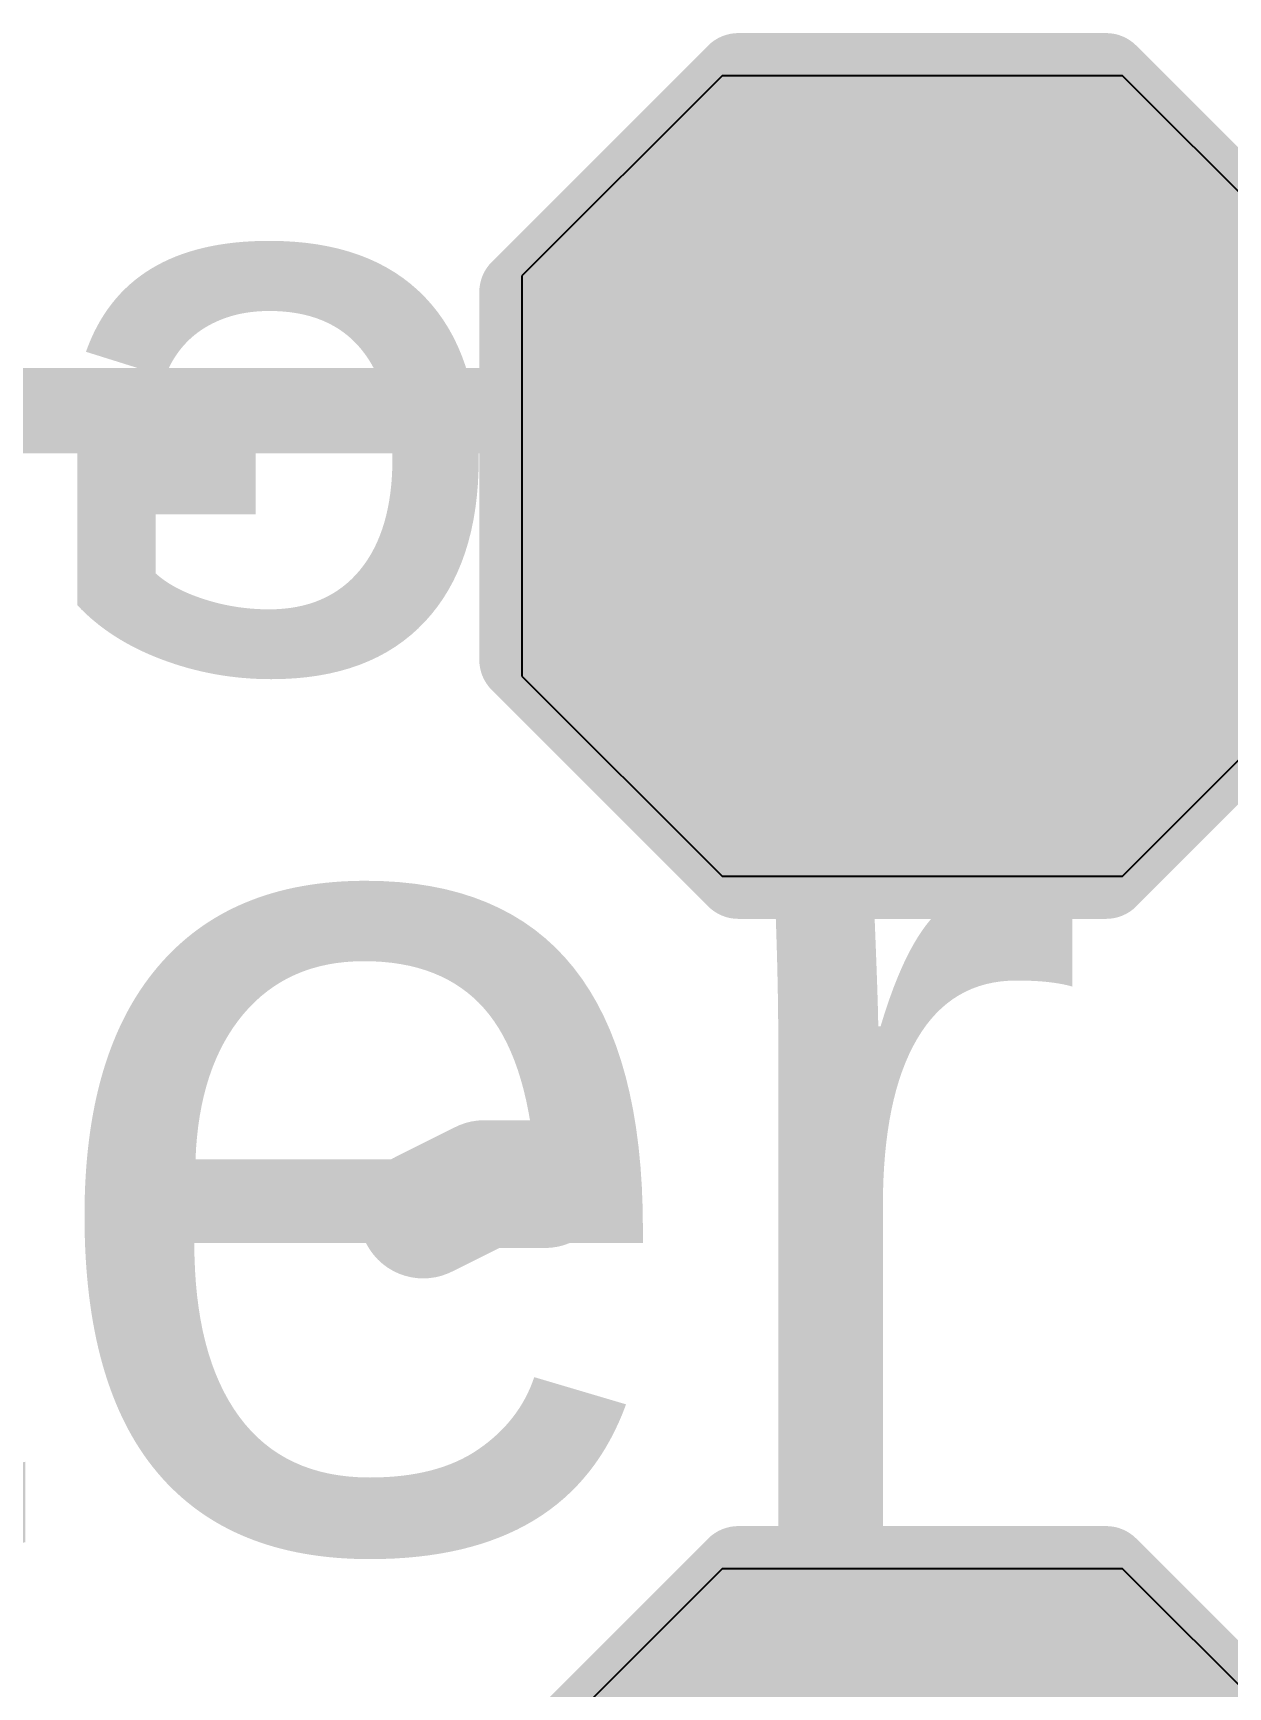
# Model space of a CAD drawing. Header units: inches. Extents: x 0 to 12.4, y -0.6 to 2.2.
# Drawn here: x 0.6078 to 0.7183, y 0.1091 to 0.2619 of the extents above; entities that cross this region are included whole.
import ezdxf

# ---------------------------------------------------------------- set-up
doc = ezdxf.new("R2010")
doc.units = ezdxf.units.IN
doc.header["$MEASUREMENT"] = 0
for name, color, linetype in [('Bottom Layer', 5, 'Continuous'), ('Bottom Overlay', 54, 'Continuous'), ('Bottom Paste', 16, 'Continuous'), ('Bottom Solder', 6, 'Continuous'), ('Dimension', 6, 'Continuous'), ('Mechanical 4', 56, 'Continuous'), ('Top Overlay', 2, 'Continuous')]:
    doc.layers.add(name, color=color, linetype=linetype)
doc.styles.add('Arial', font='', dxfattribs={"height": 0.2})
doc.styles.add('Arial_Bold', font='', dxfattribs={"height": 0.2})
doc.styles.get('Arial').set_extended_font_data('Arial')
doc.styles.get('Arial_Bold').set_extended_font_data('Arial', bold=True)

# ---------------------------------------------------------------- blocks, each defined once
blk = doc.blocks.new('T__________B_34')
at = {"layer": 'Bottom Layer'}
blk.add_hatch(color=5, dxfattribs=at).paths.add_polyline_path([(0.015, 0.03), (-0.015, 0.03), (-0.03, 0.015), (-0.03, -0.015), (-0.015, -0.03), (0.015, -0.03), (0.03, -0.015), (0.03, 0.015)])
at = {"layer": 'Bottom Paste'}
blk.add_hatch(color=16, dxfattribs=at).paths.add_polyline_path([(0.015, 0.03), (-0.015, 0.03), (-0.03, 0.015), (-0.03, -0.015), (-0.015, -0.03), (0.015, -0.03), (0.03, -0.015), (0.03, 0.015)])
at = {"layer": 'Bottom Solder'}
blk.add_hatch(color=6, dxfattribs=at).paths.add_polyline_path([(0.017, 0.034), (-0.017, 0.034), (-0.034, 0.017), (-0.034, -0.017), (-0.017, -0.034), (0.017, -0.034), (0.034, -0.017), (0.034, 0.017)])
at = {"layer": 'Bottom Overlay'}
for points in [[(-0.017, 0.037, 0.007874, 0.007874, 0), (-0.037, 0.017, 0.007874, 0.007874, 0)], [(0.017, 0.037, 0.007874, 0.007874, 0), (-0.017, 0.037, 0.007874, 0.007874, 0)], [(0.017, 0.037, 0.007874, 0.007874, 0), (-0.017, 0.037, 0.007874, 0.007874, 0)], [(0.037, 0.017, 0.007874, 0.007874, 0), (0.017, 0.037, 0.007874, 0.007874, 0)], [(-0.037, 0.017, 0.007874, 0.007874, 0), (-0.037, -0.017, 0.007874, 0.007874, 0)], [(0.037, 0.017, 0.007874, 0.007874, 0), (0.037, -0.017, 0.007874, 0.007874, 0)], [(-0.017, -0.037, 0.007874, 0.007874, 0), (-0.037, -0.017, 0.007874, 0.007874, 0)], [(0.037, -0.017, 0.007874, 0.007874, 0), (0.017, -0.037, 0.007874, 0.007874, 0)], [(0.017, -0.037, 0.007874, 0.007874, 0), (-0.017, -0.037, 0.007874, 0.007874, 0)], [(0.017, -0.037, 0.007874, 0.007874, 0), (-0.017, -0.037, 0.007874, 0.007874, 0)]]:
    blk.add_lwpolyline(points, format="xyseb", dxfattribs=at)
for points in [[(-0.0189685, 0.037, 0.003937, 0.003937, 1), (-0.0150315, 0.037, 0.003937, 0.003937, 1)], [(-0.0189685, 0.037, 0.003937, 0.003937, 1), (-0.0150315, 0.037, 0.003937, 0.003937, 1)], [(-0.0189685, 0.037, 0.003937, 0.003937, 1), (-0.0150315, 0.037, 0.003937, 0.003937, 1)], [(0.0150315, 0.037, 0.003937, 0.003937, 1), (0.0189685, 0.037, 0.003937, 0.003937, 1)], [(0.0150315, 0.037, 0.003937, 0.003937, 1), (0.0189685, 0.037, 0.003937, 0.003937, 1)], [(0.0150315, 0.037, 0.003937, 0.003937, 1), (0.0189685, 0.037, 0.003937, 0.003937, 1)], [(-0.0389685, 0.017, 0.003937, 0.003937, 1), (-0.0350315, 0.017, 0.003937, 0.003937, 1)], [(-0.0389685, 0.017, 0.003937, 0.003937, 1), (-0.0350315, 0.017, 0.003937, 0.003937, 1)], [(0.0350315, 0.017, 0.003937, 0.003937, 1), (0.0389685, 0.017, 0.003937, 0.003937, 1)], [(0.0350315, 0.017, 0.003937, 0.003937, 1), (0.0389685, 0.017, 0.003937, 0.003937, 1)], [(-0.0389685, -0.017, 0.003937, 0.003937, 1), (-0.0350315, -0.017, 0.003937, 0.003937, 1)], [(-0.0389685, -0.017, 0.003937, 0.003937, 1), (-0.0350315, -0.017, 0.003937, 0.003937, 1)], [(0.0350315, -0.017, 0.003937, 0.003937, 1), (0.0389685, -0.017, 0.003937, 0.003937, 1)], [(0.0350315, -0.017, 0.003937, 0.003937, 1), (0.0389685, -0.017, 0.003937, 0.003937, 1)], [(-0.0189685, -0.037, 0.003937, 0.003937, 1), (-0.0150315, -0.037, 0.003937, 0.003937, 1)], [(-0.0189685, -0.037, 0.003937, 0.003937, 1), (-0.0150315, -0.037, 0.003937, 0.003937, 1)], [(-0.0189685, -0.037, 0.003937, 0.003937, 1), (-0.0150315, -0.037, 0.003937, 0.003937, 1)], [(0.0150315, -0.037, 0.003937, 0.003937, 1), (0.0189685, -0.037, 0.003937, 0.003937, 1)], [(0.0150315, -0.037, 0.003937, 0.003937, 1), (0.0189685, -0.037, 0.003937, 0.003937, 1)], [(0.0150315, -0.037, 0.003937, 0.003937, 1), (0.0189685, -0.037, 0.003937, 0.003937, 1)]]:
    blk.add_lwpolyline(points, format="xyseb", close=True, dxfattribs=at)
blk = doc.blocks.new('T__________B_38')
at = {"layer": 'Bottom Layer'}
blk.add_hatch(color=5, dxfattribs=at).paths.add_polyline_path([(0.015, 0.03), (-0.015, 0.03), (-0.03, 0.015), (-0.03, -0.015), (-0.015, -0.03), (0.015, -0.03), (0.03, -0.015), (0.03, 0.015)])
at = {"layer": 'Bottom Paste'}
blk.add_hatch(color=16, dxfattribs=at).paths.add_polyline_path([(0.015, 0.03), (-0.015, 0.03), (-0.03, 0.015), (-0.03, -0.015), (-0.015, -0.03), (0.015, -0.03), (0.03, -0.015), (0.03, 0.015)])
at = {"layer": 'Bottom Solder'}
blk.add_hatch(color=6, dxfattribs=at).paths.add_polyline_path([(0.017, 0.034), (-0.017, 0.034), (-0.034, 0.017), (-0.034, -0.017), (-0.017, -0.034), (0.017, -0.034), (0.034, -0.017), (0.034, 0.017)])
at = {"layer": 'Bottom Overlay'}
for points in [[(-0.017, 0.037, 0.007874, 0.007874, 0), (-0.037, 0.017, 0.007874, 0.007874, 0)], [(0.017, 0.037, 0.007874, 0.007874, 0), (-0.017, 0.037, 0.007874, 0.007874, 0)], [(0.017, 0.037, 0.007874, 0.007874, 0), (-0.017, 0.037, 0.007874, 0.007874, 0)], [(0.037, 0.017, 0.007874, 0.007874, 0), (0.017, 0.037, 0.007874, 0.007874, 0)], [(-0.037, 0.017, 0.007874, 0.007874, 0), (-0.037, -0.017, 0.007874, 0.007874, 0)], [(0.037, 0.017, 0.007874, 0.007874, 0), (0.037, -0.017, 0.007874, 0.007874, 0)], [(-0.017, -0.037, 0.007874, 0.007874, 0), (-0.037, -0.017, 0.007874, 0.007874, 0)], [(0.037, -0.017, 0.007874, 0.007874, 0), (0.017, -0.037, 0.007874, 0.007874, 0)], [(0.017, -0.037, 0.007874, 0.007874, 0), (-0.017, -0.037, 0.007874, 0.007874, 0)], [(0.017, -0.037, 0.007874, 0.007874, 0), (-0.017, -0.037, 0.007874, 0.007874, 0)]]:
    blk.add_lwpolyline(points, format="xyseb", dxfattribs=at)
for points in [[(-0.0189685, 0.037, 0.003937, 0.003937, 1), (-0.0150315, 0.037, 0.003937, 0.003937, 1)], [(-0.0189685, 0.037, 0.003937, 0.003937, 1), (-0.0150315, 0.037, 0.003937, 0.003937, 1)], [(-0.0189685, 0.037, 0.003937, 0.003937, 1), (-0.0150315, 0.037, 0.003937, 0.003937, 1)], [(0.0150315, 0.037, 0.003937, 0.003937, 1), (0.0189685, 0.037, 0.003937, 0.003937, 1)], [(0.0150315, 0.037, 0.003937, 0.003937, 1), (0.0189685, 0.037, 0.003937, 0.003937, 1)], [(0.0150315, 0.037, 0.003937, 0.003937, 1), (0.0189685, 0.037, 0.003937, 0.003937, 1)], [(-0.0389685, 0.017, 0.003937, 0.003937, 1), (-0.0350315, 0.017, 0.003937, 0.003937, 1)], [(-0.0389685, 0.017, 0.003937, 0.003937, 1), (-0.0350315, 0.017, 0.003937, 0.003937, 1)], [(0.0350315, 0.017, 0.003937, 0.003937, 1), (0.0389685, 0.017, 0.003937, 0.003937, 1)], [(0.0350315, 0.017, 0.003937, 0.003937, 1), (0.0389685, 0.017, 0.003937, 0.003937, 1)], [(-0.0389685, -0.017, 0.003937, 0.003937, 1), (-0.0350315, -0.017, 0.003937, 0.003937, 1)], [(-0.0389685, -0.017, 0.003937, 0.003937, 1), (-0.0350315, -0.017, 0.003937, 0.003937, 1)], [(0.0350315, -0.017, 0.003937, 0.003937, 1), (0.0389685, -0.017, 0.003937, 0.003937, 1)], [(0.0350315, -0.017, 0.003937, 0.003937, 1), (0.0389685, -0.017, 0.003937, 0.003937, 1)], [(-0.0189685, -0.037, 0.003937, 0.003937, 1), (-0.0150315, -0.037, 0.003937, 0.003937, 1)], [(-0.0189685, -0.037, 0.003937, 0.003937, 1), (-0.0150315, -0.037, 0.003937, 0.003937, 1)], [(-0.0189685, -0.037, 0.003937, 0.003937, 1), (-0.0150315, -0.037, 0.003937, 0.003937, 1)], [(0.0150315, -0.037, 0.003937, 0.003937, 1), (0.0189685, -0.037, 0.003937, 0.003937, 1)], [(0.0150315, -0.037, 0.003937, 0.003937, 1), (0.0189685, -0.037, 0.003937, 0.003937, 1)], [(0.0150315, -0.037, 0.003937, 0.003937, 1), (0.0189685, -0.037, 0.003937, 0.003937, 1)]]:
    blk.add_lwpolyline(points, format="xyseb", close=True, dxfattribs=at)

msp = doc.modelspace()

# ---------------------------------------------------------------- hatches: boundary and pattern name
at = {"layer": 'Dimension'}
h = msp.add_hatch(color=6, dxfattribs=at)
edge = h.paths.add_edge_path()
edge.add_arc((0.6802108, 0.2270439), 0.011811, 0, 360)
h = msp.add_hatch(color=6, dxfattribs=at)
edge = h.paths.add_edge_path()
edge.add_arc((0.6802108, 0.2270439), 0.011811, 0, 360)

# ---------------------------------------------------------------- linework, layer by layer
at = {"layer": 'Bottom Layer'}
for p, q in [((0.6715, 0.258), (0.653, 0.2395)), ((0.7085, 0.258), (0.6715, 0.258)), ((0.727, 0.2395), (0.7085, 0.258)), ((0.653, 0.2395), (0.653, 0.2025)), ((0.653, 0.2025), (0.6715, 0.184)), ((0.7085, 0.184), (0.727, 0.2025)), ((0.6715, 0.184), (0.7085, 0.184)), ((0.6715, 0.12), (0.653, 0.1015)), ((0.7085, 0.12), (0.6715, 0.12)), ((0.727, 0.1015), (0.7085, 0.12))]:
    msp.add_line(p, q, dxfattribs=at)
msp.add_lwpolyline([(0.69, 0.221, 0.01, 0.01, 0), (0.7335572, 0.221, 0.01, 0.01, 0)], format="xyseb", dxfattribs=at)
msp.add_lwpolyline([(0.6875, 0.221, 0.005, 0.005, 1), (0.6925, 0.221, 0.005, 0.005, 1)], format="xyseb", close=True, dxfattribs=at)
at = {"layer": 'Dimension'}
for points in [[(0.6685835, 0.2478173, 0.007874, 0.007874, 0), (0.6737434, 0.2499546, 0.007874, 0.007874, 0)], [(0.6737434, 0.2499546, 0.007874, 0.007874, 0), (0.6737436, 0.2499547, 0.007874, 0.007874, 0)], [(0.6737436, 0.2499547, 0.007874, 0.007874, 0), (0.6740391, 0.2500771, 0.007874, 0.007874, 0)], [(0.6740391, 0.2500771, 0.007874, 0.007874, 0), (0.674356, 0.2501188, 0.007874, 0.007874, 0)], [(0.674356, 0.2501188, 0.007874, 0.007874, 0), (0.6743563, 0.2501189, 0.007874, 0.007874, 0)], [(0.6743563, 0.2501189, 0.007874, 0.007874, 0), (0.6798935, 0.2508478, 0.007874, 0.007874, 0)], [(0.6798935, 0.2508478, 0.007874, 0.007874, 0), (0.6802108, 0.2508896, 0.007874, 0.007874, 0)], [(0.6802108, 0.2508896, 0.007874, 0.007874, 0), (0.6805281, 0.2508478, 0.007874, 0.007874, 0)], [(0.6805281, 0.2508478, 0.007874, 0.007874, 0), (0.6860652, 0.2501189, 0.007874, 0.007874, 0)], [(0.6860652, 0.2501189, 0.007874, 0.007874, 0), (0.6860654, 0.2501189, 0.007874, 0.007874, 0)], [(0.6860654, 0.2501189, 0.007874, 0.007874, 0), (0.6863825, 0.2500771, 0.007874, 0.007874, 0)], [(0.6863825, 0.2500771, 0.007874, 0.007874, 0), (0.686678, 0.2499547, 0.007874, 0.007874, 0)], [(0.686678, 0.2499547, 0.007874, 0.007874, 0), (0.6866781, 0.2499546, 0.007874, 0.007874, 0)], [(0.6866781, 0.2499546, 0.007874, 0.007874, 0), (0.6912796, 0.2480487, 0.007874, 0.007874, 0)], [(0.6636031, 0.2441001, 0.007874, 0.007874, 0), (0.6680341, 0.2475001, 0.007874, 0.007874, 0)], [(0.6680341, 0.2475001, 0.007874, 0.007874, 0), (0.6680342, 0.2475002, 0.007874, 0.007874, 0)], [(0.6680342, 0.2475002, 0.007874, 0.007874, 0), (0.6682879, 0.2476949, 0.007874, 0.007874, 0)], [(0.6682879, 0.2476949, 0.007874, 0.007874, 0), (0.6685833, 0.2478173, 0.007874, 0.007874, 0)], [(0.6685833, 0.2478173, 0.007874, 0.007874, 0), (0.6685835, 0.2478173, 0.007874, 0.007874, 0)], [(0.6912796, 0.2480487, 0.007874, 0.007874, 0), (0.6921337, 0.2476949, 0.007874, 0.007874, 0)], [(0.6921337, 0.2476949, 0.007874, 0.007874, 0), (0.6923875, 0.2475001, 0.007874, 0.007874, 0)], [(0.6923875, 0.2475001, 0.007874, 0.007874, 0), (0.6946176, 0.2457889, 0.007874, 0.007874, 0)], [(0.6946176, 0.2457889, 0.007874, 0.007874, 0), (0.6960203, 0.2450392, 0.007874, 0.007874, 0)], [(0.6631546, 0.2436517, 0.007874, 0.007874, 0), (0.6633493, 0.2439054, 0.007874, 0.007874, 0)], [(0.6633493, 0.2439054, 0.007874, 0.007874, 0), (0.6636029, 0.2441, 0.007874, 0.007874, 0)], [(0.6636029, 0.2441, 0.007874, 0.007874, 0), (0.6636031, 0.2441001, 0.007874, 0.007874, 0)], [(0.6960203, 0.2450392, 0.007874, 0.007874, 0), (0.6975895, 0.2447801, 0.007874, 0.007874, 0)], [(0.6975895, 0.2447801, 0.007874, 0.007874, 0), (0.7359391, 0.2447801, 0.007874, 0.007874, 0)], [(0.6597545, 0.2392206, 0.007874, 0.007874, 0), (0.6631545, 0.2436516, 0.007874, 0.007874, 0)], [(0.6631545, 0.2436516, 0.007874, 0.007874, 0), (0.6631546, 0.2436517, 0.007874, 0.007874, 0)], [(0.6595598, 0.2389667, 0.007874, 0.007874, 0), (0.6597544, 0.2392205, 0.007874, 0.007874, 0)], [(0.6597544, 0.2392205, 0.007874, 0.007874, 0), (0.6597545, 0.2392206, 0.007874, 0.007874, 0)], [(0.6573, 0.2335113, 0.007874, 0.007874, 0), (0.6594373, 0.2386712, 0.007874, 0.007874, 0)], [(0.6594373, 0.2386712, 0.007874, 0.007874, 0), (0.6594374, 0.2386713, 0.007874, 0.007874, 0)], [(0.6594374, 0.2386713, 0.007874, 0.007874, 0), (0.6595598, 0.2389667, 0.007874, 0.007874, 0)], [(0.6571358, 0.2328986, 0.007874, 0.007874, 0), (0.6571776, 0.2332156, 0.007874, 0.007874, 0)], [(0.6571776, 0.2332156, 0.007874, 0.007874, 0), (0.6572999, 0.2335111, 0.007874, 0.007874, 0)], [(0.6572999, 0.2335111, 0.007874, 0.007874, 0), (0.6573, 0.2335113, 0.007874, 0.007874, 0)], [(0.6567887, 0.2302616, 0.007874, 0.007874, 0), (0.6571357, 0.2328983, 0.007874, 0.007874, 0)], [(0.6571357, 0.2328983, 0.007874, 0.007874, 0), (0.6571358, 0.2328986, 0.007874, 0.007874, 0)], [(0.656365, 0.2270439, 0.007874, 0.007874, 0), (0.6567887, 0.2302616, 0.007874, 0.007874, 0)], [(0.6802108, 0.2270439, 0.011811, 0.011811, 0), (0.7585572, 0.2270439, 0.011811, 0.011811, 0)], [(0.1710137, 0.2270439, 0.007874, 0.007874, 0), (0.656365, 0.2270439, 0.007874, 0.007874, 0)], [(0.1710137, 0.2270439, 0.007874, 0.007874, 0), (0.656365, 0.2270439, 0.007874, 0.007874, 0)], [(0.656365, 0.2270439, 0.007874, 0.007874, 0), (0.6564068, 0.2267266, 0.007874, 0.007874, 0)], [(0.6564068, 0.2267266, 0.007874, 0.007874, 0), (0.6571357, 0.2211895, 0.007874, 0.007874, 0)], [(0.6571357, 0.2211895, 0.007874, 0.007874, 0), (0.6571358, 0.2211892, 0.007874, 0.007874, 0)], [(0.6571358, 0.2211892, 0.007874, 0.007874, 0), (0.6571776, 0.2208721, 0.007874, 0.007874, 0)], [(0.6571776, 0.2208721, 0.007874, 0.007874, 0), (0.6573, 0.2205766, 0.007874, 0.007874, 0)], [(0.6573, 0.2205765, 0.007874, 0.007874, 0), (0.6573, 0.2205766, 0.007874, 0.007874, 0)], [(0.6573, 0.2205765, 0.007874, 0.007874, 0), (0.6594373, 0.2154166, 0.007874, 0.007874, 0)], [(0.6594373, 0.2154166, 0.007874, 0.007874, 0), (0.6595598, 0.215121, 0.007874, 0.007874, 0)], [(0.6595598, 0.215121, 0.007874, 0.007874, 0), (0.6611053, 0.2131069, 0.007874, 0.007874, 0)], [(0.6611053, 0.2131069, 0.007874, 0.007874, 0), (0.6627469, 0.2109674, 0.007874, 0.007874, 0)], [(0.6627469, 0.2109674, 0.007874, 0.007874, 0), (0.6633493, 0.2101824, 0.007874, 0.007874, 0)], [(0.6633493, 0.2101824, 0.007874, 0.007874, 0), (0.6682879, 0.2063928, 0.007874, 0.007874, 0)], [(0.6946176, 0.2082989, 0.007874, 0.007874, 0), (0.6960203, 0.2090485, 0.007874, 0.007874, 0)], [(0.6960203, 0.2090485, 0.007874, 0.007874, 0), (0.6975895, 0.2093076, 0.007874, 0.007874, 0)], [(0.6975895, 0.2093076, 0.007874, 0.007874, 0), (0.7332183, 0.2093076, 0.007874, 0.007874, 0)], [(0.6921337, 0.2063928, 0.007874, 0.007874, 0), (0.6946176, 0.2082989, 0.007874, 0.007874, 0)], [(0.6682879, 0.2063928, 0.007874, 0.007874, 0), (0.6740391, 0.2040106, 0.007874, 0.007874, 0)], [(0.6863825, 0.2040106, 0.007874, 0.007874, 0), (0.6921337, 0.2063928, 0.007874, 0.007874, 0)], [(0.6740391, 0.2040106, 0.007874, 0.007874, 0), (0.6802108, 0.2031981, 0.007874, 0.007874, 0)], [(0.6802108, 0.2031981, 0.007874, 0.007874, 0), (0.6863825, 0.2040106, 0.007874, 0.007874, 0)]]:
    msp.add_lwpolyline(points, format="xyseb", dxfattribs=at)
for points in [[(0.6717749, 0.2499546, 0.003937, 0.003937, 1), (0.6757119, 0.2499546, 0.003937, 0.003937, 1)], [(0.6717749, 0.2499546, 0.003937, 0.003937, 1), (0.6757119, 0.2499546, 0.003937, 0.003937, 1)], [(0.6717751, 0.2499547, 0.003937, 0.003937, 1), (0.6757121, 0.2499547, 0.003937, 0.003937, 1)], [(0.6717751, 0.2499547, 0.003937, 0.003937, 1), (0.6757121, 0.2499547, 0.003937, 0.003937, 1)], [(0.6720706, 0.2500771, 0.003937, 0.003937, 1), (0.6760076, 0.2500771, 0.003937, 0.003937, 1)], [(0.6720706, 0.2500771, 0.003937, 0.003937, 1), (0.6760076, 0.2500771, 0.003937, 0.003937, 1)], [(0.6723875, 0.2501188, 0.003937, 0.003937, 1), (0.6763245, 0.2501188, 0.003937, 0.003937, 1)], [(0.6723875, 0.2501188, 0.003937, 0.003937, 1), (0.6763245, 0.2501188, 0.003937, 0.003937, 1)], [(0.6723878, 0.2501189, 0.003937, 0.003937, 1), (0.6763248, 0.2501189, 0.003937, 0.003937, 1)], [(0.6723878, 0.2501189, 0.003937, 0.003937, 1), (0.6763248, 0.2501189, 0.003937, 0.003937, 1)], [(0.677925, 0.2508478, 0.003937, 0.003937, 1), (0.681862, 0.2508478, 0.003937, 0.003937, 1)], [(0.677925, 0.2508478, 0.003937, 0.003937, 1), (0.681862, 0.2508478, 0.003937, 0.003937, 1)], [(0.6782423, 0.2508896, 0.003937, 0.003937, 1), (0.6821793, 0.2508896, 0.003937, 0.003937, 1)], [(0.6782423, 0.2508896, 0.003937, 0.003937, 1), (0.6821793, 0.2508896, 0.003937, 0.003937, 1)], [(0.6785596, 0.2508478, 0.003937, 0.003937, 1), (0.6824966, 0.2508478, 0.003937, 0.003937, 1)], [(0.6785596, 0.2508478, 0.003937, 0.003937, 1), (0.6824966, 0.2508478, 0.003937, 0.003937, 1)], [(0.6840967, 0.2501189, 0.003937, 0.003937, 1), (0.6880337, 0.2501189, 0.003937, 0.003937, 1)], [(0.6840967, 0.2501189, 0.003937, 0.003937, 1), (0.6880337, 0.2501189, 0.003937, 0.003937, 1)], [(0.6840969, 0.2501189, 0.003937, 0.003937, 1), (0.6880339, 0.2501189, 0.003937, 0.003937, 1)], [(0.6840969, 0.2501189, 0.003937, 0.003937, 1), (0.6880339, 0.2501189, 0.003937, 0.003937, 1)], [(0.684414, 0.2500771, 0.003937, 0.003937, 1), (0.688351, 0.2500771, 0.003937, 0.003937, 1)], [(0.684414, 0.2500771, 0.003937, 0.003937, 1), (0.688351, 0.2500771, 0.003937, 0.003937, 1)], [(0.6847095, 0.2499547, 0.003937, 0.003937, 1), (0.6886465, 0.2499547, 0.003937, 0.003937, 1)], [(0.6847095, 0.2499547, 0.003937, 0.003937, 1), (0.6886465, 0.2499547, 0.003937, 0.003937, 1)], [(0.6847096, 0.2499546, 0.003937, 0.003937, 1), (0.6886466, 0.2499546, 0.003937, 0.003937, 1)], [(0.6847096, 0.2499546, 0.003937, 0.003937, 1), (0.6886466, 0.2499546, 0.003937, 0.003937, 1)], [(0.6660656, 0.2475001, 0.003937, 0.003937, 1), (0.6700026, 0.2475001, 0.003937, 0.003937, 1)], [(0.6660656, 0.2475001, 0.003937, 0.003937, 1), (0.6700026, 0.2475001, 0.003937, 0.003937, 1)], [(0.6660657, 0.2475002, 0.003937, 0.003937, 1), (0.6700027, 0.2475002, 0.003937, 0.003937, 1)], [(0.6660657, 0.2475002, 0.003937, 0.003937, 1), (0.6700027, 0.2475002, 0.003937, 0.003937, 1)], [(0.6663194, 0.2476949, 0.003937, 0.003937, 1), (0.6702564, 0.2476949, 0.003937, 0.003937, 1)], [(0.6663194, 0.2476949, 0.003937, 0.003937, 1), (0.6702564, 0.2476949, 0.003937, 0.003937, 1)], [(0.6666148, 0.2478173, 0.003937, 0.003937, 1), (0.6705518, 0.2478173, 0.003937, 0.003937, 1)], [(0.6666148, 0.2478173, 0.003937, 0.003937, 1), (0.6705518, 0.2478173, 0.003937, 0.003937, 1)], [(0.666615, 0.2478173, 0.003937, 0.003937, 1), (0.670552, 0.2478173, 0.003937, 0.003937, 1)], [(0.666615, 0.2478173, 0.003937, 0.003937, 1), (0.670552, 0.2478173, 0.003937, 0.003937, 1)], [(0.6893111, 0.2480487, 0.003937, 0.003937, 1), (0.6932481, 0.2480487, 0.003937, 0.003937, 1)], [(0.6893111, 0.2480487, 0.003937, 0.003937, 1), (0.6932481, 0.2480487, 0.003937, 0.003937, 1)], [(0.6901652, 0.2476949, 0.003937, 0.003937, 1), (0.6941022, 0.2476949, 0.003937, 0.003937, 1)], [(0.6901652, 0.2476949, 0.003937, 0.003937, 1), (0.6941022, 0.2476949, 0.003937, 0.003937, 1)], [(0.690419, 0.2475001, 0.003937, 0.003937, 1), (0.694356, 0.2475001, 0.003937, 0.003937, 1)], [(0.690419, 0.2475001, 0.003937, 0.003937, 1), (0.694356, 0.2475001, 0.003937, 0.003937, 1)], [(0.6926491, 0.2457889, 0.003937, 0.003937, 1), (0.6965861, 0.2457889, 0.003937, 0.003937, 1)], [(0.6926491, 0.2457889, 0.003937, 0.003937, 1), (0.6965861, 0.2457889, 0.003937, 0.003937, 1)], [(0.6613808, 0.2439054, 0.003937, 0.003937, 1), (0.6653178, 0.2439054, 0.003937, 0.003937, 1)], [(0.6613808, 0.2439054, 0.003937, 0.003937, 1), (0.6653178, 0.2439054, 0.003937, 0.003937, 1)], [(0.6616344, 0.2441, 0.003937, 0.003937, 1), (0.6655714, 0.2441, 0.003937, 0.003937, 1)], [(0.6616344, 0.2441, 0.003937, 0.003937, 1), (0.6655714, 0.2441, 0.003937, 0.003937, 1)], [(0.6616346, 0.2441001, 0.003937, 0.003937, 1), (0.6655716, 0.2441001, 0.003937, 0.003937, 1)], [(0.6616346, 0.2441001, 0.003937, 0.003937, 1), (0.6655716, 0.2441001, 0.003937, 0.003937, 1)], [(0.6940518, 0.2450392, 0.003937, 0.003937, 1), (0.6979888, 0.2450392, 0.003937, 0.003937, 1)], [(0.6940518, 0.2450392, 0.003937, 0.003937, 1), (0.6979888, 0.2450392, 0.003937, 0.003937, 1)], [(0.695621, 0.2447801, 0.003937, 0.003937, 1), (0.699558, 0.2447801, 0.003937, 0.003937, 1)], [(0.695621, 0.2447801, 0.003937, 0.003937, 1), (0.699558, 0.2447801, 0.003937, 0.003937, 1)], [(0.661186, 0.2436516, 0.003937, 0.003937, 1), (0.665123, 0.2436516, 0.003937, 0.003937, 1)], [(0.661186, 0.2436516, 0.003937, 0.003937, 1), (0.665123, 0.2436516, 0.003937, 0.003937, 1)], [(0.6611861, 0.2436517, 0.003937, 0.003937, 1), (0.6651231, 0.2436517, 0.003937, 0.003937, 1)], [(0.6611861, 0.2436517, 0.003937, 0.003937, 1), (0.6651231, 0.2436517, 0.003937, 0.003937, 1)], [(0.6577859, 0.2392205, 0.003937, 0.003937, 1), (0.6617229, 0.2392205, 0.003937, 0.003937, 1)], [(0.6577859, 0.2392205, 0.003937, 0.003937, 1), (0.6617229, 0.2392205, 0.003937, 0.003937, 1)], [(0.657786, 0.2392206, 0.003937, 0.003937, 1), (0.661723, 0.2392206, 0.003937, 0.003937, 1)], [(0.657786, 0.2392206, 0.003937, 0.003937, 1), (0.661723, 0.2392206, 0.003937, 0.003937, 1)], [(0.6574688, 0.2386712, 0.003937, 0.003937, 1), (0.6614058, 0.2386712, 0.003937, 0.003937, 1)], [(0.6574688, 0.2386712, 0.003937, 0.003937, 1), (0.6614058, 0.2386712, 0.003937, 0.003937, 1)], [(0.6574689, 0.2386713, 0.003937, 0.003937, 1), (0.6614059, 0.2386713, 0.003937, 0.003937, 1)], [(0.6574689, 0.2386713, 0.003937, 0.003937, 1), (0.6614059, 0.2386713, 0.003937, 0.003937, 1)], [(0.6575913, 0.2389667, 0.003937, 0.003937, 1), (0.6615283, 0.2389667, 0.003937, 0.003937, 1)], [(0.6575913, 0.2389667, 0.003937, 0.003937, 1), (0.6615283, 0.2389667, 0.003937, 0.003937, 1)], [(0.6552091, 0.2332156, 0.003937, 0.003937, 1), (0.6591461, 0.2332156, 0.003937, 0.003937, 1)], [(0.6552091, 0.2332156, 0.003937, 0.003937, 1), (0.6591461, 0.2332156, 0.003937, 0.003937, 1)], [(0.6553314, 0.2335111, 0.003937, 0.003937, 1), (0.6592684, 0.2335111, 0.003937, 0.003937, 1)], [(0.6553314, 0.2335111, 0.003937, 0.003937, 1), (0.6592684, 0.2335111, 0.003937, 0.003937, 1)], [(0.6553315, 0.2335113, 0.003937, 0.003937, 1), (0.6592685, 0.2335113, 0.003937, 0.003937, 1)], [(0.6553315, 0.2335113, 0.003937, 0.003937, 1), (0.6592685, 0.2335113, 0.003937, 0.003937, 1)], [(0.6551672, 0.2328983, 0.003937, 0.003937, 1), (0.6591042, 0.2328983, 0.003937, 0.003937, 1)], [(0.6551672, 0.2328983, 0.003937, 0.003937, 1), (0.6591042, 0.2328983, 0.003937, 0.003937, 1)], [(0.6551673, 0.2328986, 0.003937, 0.003937, 1), (0.6591043, 0.2328986, 0.003937, 0.003937, 1)], [(0.6551673, 0.2328986, 0.003937, 0.003937, 1), (0.6591043, 0.2328986, 0.003937, 0.003937, 1)], [(0.6548202, 0.2302616, 0.003937, 0.003937, 1), (0.6587572, 0.2302616, 0.003937, 0.003937, 1)], [(0.6548202, 0.2302616, 0.003937, 0.003937, 1), (0.6587572, 0.2302616, 0.003937, 0.003937, 1)], [(0.6772581, 0.2270439, 0.0059055, 0.0059055, 1), (0.6831635, 0.2270439, 0.0059055, 0.0059055, 1)], [(0.6543965, 0.2270439, 0.003937, 0.003937, 1), (0.6583335, 0.2270439, 0.003937, 0.003937, 1)], [(0.6543965, 0.2270439, 0.003937, 0.003937, 1), (0.6583335, 0.2270439, 0.003937, 0.003937, 1)], [(0.6543965, 0.2270439, 0.003937, 0.003937, 1), (0.6583335, 0.2270439, 0.003937, 0.003937, 1)], [(0.6543965, 0.2270439, 0.003937, 0.003937, 1), (0.6583335, 0.2270439, 0.003937, 0.003937, 1)], [(0.6544383, 0.2267266, 0.003937, 0.003937, 1), (0.6583753, 0.2267266, 0.003937, 0.003937, 1)], [(0.6544383, 0.2267266, 0.003937, 0.003937, 1), (0.6583753, 0.2267266, 0.003937, 0.003937, 1)], [(0.6551672, 0.2211895, 0.003937, 0.003937, 1), (0.6591042, 0.2211895, 0.003937, 0.003937, 1)], [(0.6551672, 0.2211895, 0.003937, 0.003937, 1), (0.6591042, 0.2211895, 0.003937, 0.003937, 1)], [(0.6551673, 0.2211892, 0.003937, 0.003937, 1), (0.6591043, 0.2211892, 0.003937, 0.003937, 1)], [(0.6551673, 0.2211892, 0.003937, 0.003937, 1), (0.6591043, 0.2211892, 0.003937, 0.003937, 1)], [(0.6552091, 0.2208721, 0.003937, 0.003937, 1), (0.6591461, 0.2208721, 0.003937, 0.003937, 1)], [(0.6552091, 0.2208721, 0.003937, 0.003937, 1), (0.6591461, 0.2208721, 0.003937, 0.003937, 1)], [(0.6553315, 0.2205766, 0.003937, 0.003937, 1), (0.6592685, 0.2205766, 0.003937, 0.003937, 1)], [(0.6553315, 0.2205766, 0.003937, 0.003937, 1), (0.6592685, 0.2205766, 0.003937, 0.003937, 1)], [(0.6553315, 0.2205765, 0.003937, 0.003937, 1), (0.6592685, 0.2205765, 0.003937, 0.003937, 1)], [(0.6553315, 0.2205765, 0.003937, 0.003937, 1), (0.6592685, 0.2205765, 0.003937, 0.003937, 1)], [(0.6574688, 0.2154166, 0.003937, 0.003937, 1), (0.6614058, 0.2154166, 0.003937, 0.003937, 1)], [(0.6574688, 0.2154166, 0.003937, 0.003937, 1), (0.6614058, 0.2154166, 0.003937, 0.003937, 1)], [(0.6575913, 0.215121, 0.003937, 0.003937, 1), (0.6615283, 0.215121, 0.003937, 0.003937, 1)], [(0.6575913, 0.215121, 0.003937, 0.003937, 1), (0.6615283, 0.215121, 0.003937, 0.003937, 1)], [(0.6591368, 0.2131069, 0.003937, 0.003937, 1), (0.6630738, 0.2131069, 0.003937, 0.003937, 1)], [(0.6591368, 0.2131069, 0.003937, 0.003937, 1), (0.6630738, 0.2131069, 0.003937, 0.003937, 1)], [(0.6607784, 0.2109674, 0.003937, 0.003937, 1), (0.6647154, 0.2109674, 0.003937, 0.003937, 1)], [(0.6607784, 0.2109674, 0.003937, 0.003937, 1), (0.6647154, 0.2109674, 0.003937, 0.003937, 1)], [(0.6613808, 0.2101824, 0.003937, 0.003937, 1), (0.6653178, 0.2101824, 0.003937, 0.003937, 1)], [(0.6613808, 0.2101824, 0.003937, 0.003937, 1), (0.6653178, 0.2101824, 0.003937, 0.003937, 1)], [(0.6940518, 0.2090485, 0.003937, 0.003937, 1), (0.6979888, 0.2090485, 0.003937, 0.003937, 1)], [(0.6940518, 0.2090485, 0.003937, 0.003937, 1), (0.6979888, 0.2090485, 0.003937, 0.003937, 1)], [(0.695621, 0.2093076, 0.003937, 0.003937, 1), (0.699558, 0.2093076, 0.003937, 0.003937, 1)], [(0.695621, 0.2093076, 0.003937, 0.003937, 1), (0.699558, 0.2093076, 0.003937, 0.003937, 1)], [(0.6926491, 0.2082989, 0.003937, 0.003937, 1), (0.6965861, 0.2082989, 0.003937, 0.003937, 1)], [(0.6926491, 0.2082989, 0.003937, 0.003937, 1), (0.6965861, 0.2082989, 0.003937, 0.003937, 1)], [(0.6663194, 0.2063928, 0.003937, 0.003937, 1), (0.6702564, 0.2063928, 0.003937, 0.003937, 1)], [(0.6663194, 0.2063928, 0.003937, 0.003937, 1), (0.6702564, 0.2063928, 0.003937, 0.003937, 1)], [(0.6901652, 0.2063928, 0.003937, 0.003937, 1), (0.6941022, 0.2063928, 0.003937, 0.003937, 1)], [(0.6901652, 0.2063928, 0.003937, 0.003937, 1), (0.6941022, 0.2063928, 0.003937, 0.003937, 1)], [(0.6720706, 0.2040106, 0.003937, 0.003937, 1), (0.6760076, 0.2040106, 0.003937, 0.003937, 1)], [(0.6720706, 0.2040106, 0.003937, 0.003937, 1), (0.6760076, 0.2040106, 0.003937, 0.003937, 1)], [(0.684414, 0.2040106, 0.003937, 0.003937, 1), (0.688351, 0.2040106, 0.003937, 0.003937, 1)], [(0.684414, 0.2040106, 0.003937, 0.003937, 1), (0.688351, 0.2040106, 0.003937, 0.003937, 1)], [(0.6782423, 0.2031981, 0.003937, 0.003937, 1), (0.6821793, 0.2031981, 0.003937, 0.003937, 1)], [(0.6782423, 0.2031981, 0.003937, 0.003937, 1), (0.6821793, 0.2031981, 0.003937, 0.003937, 1)]]:
    msp.add_lwpolyline(points, format="xyseb", close=True, dxfattribs=at)
at = {"layer": 'Mechanical 4'}
for points in [[(0.6438796, 0.1527322, 0.011811, 0.011811, 0), (0.6495039, 0.1555443, 0.011811, 0.011811, 0)], [(0.6495039, 0.1555443, 0.011811, 0.011811, 0), (0.6551282, 0.1555443, 0.011811, 0.011811, 0)]]:
    msp.add_lwpolyline(points, format="xyseb", dxfattribs=at)
for points in [[(0.6465512, 0.1555443, 0.0059055, 0.0059055, 1), (0.6524566, 0.1555443, 0.0059055, 0.0059055, 1)], [(0.6465512, 0.1555443, 0.0059055, 0.0059055, 1), (0.6524566, 0.1555443, 0.0059055, 0.0059055, 1)], [(0.6521755, 0.1555443, 0.0059055, 0.0059055, 1), (0.6580809, 0.1555443, 0.0059055, 0.0059055, 1)], [(0.6409269, 0.1527322, 0.0059055, 0.0059055, 1), (0.6468323, 0.1527322, 0.0059055, 0.0059055, 1)]]:
    msp.add_lwpolyline(points, format="xyseb", close=True, dxfattribs=at)

# ---------------------------------------------------------------- block references
at = {"rotation": 180}
for name, p in [('T__________B_34', (0.69, 0.221)), ('T__________B_38', (0.69, 0.083))]:
    msp.add_blockref(name, p, dxfattribs=at)

# ---------------------------------------------------------------- texts
at = {"layer": 'Bottom Overlay', "style": 'Arial_Bold', "text_generation_flag": 2}
msp.add_text('GPIO8', height=0.0393701, rotation=360, dxfattribs=at).set_placement((0.6512691, 0.2027758))
at = {"layer": 'Top Overlay', "style": 'Arial'}
msp.add_text('IR+RF Blaster', height=0.0787402, dxfattribs=at).set_placement((0.012, 0.122))

doc.saveas('drawing.dxf')
